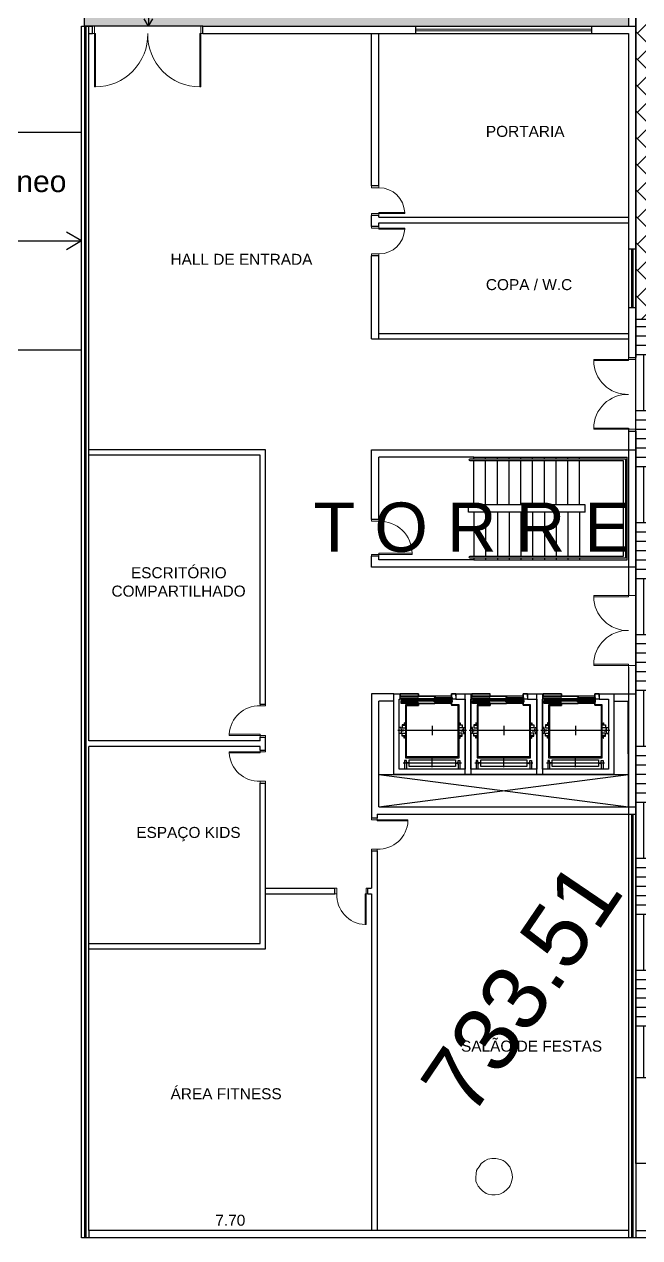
# Model space of a CAD drawing. Header units: metres. Extents: x 325024 to 7190115, y 7391967 to 10157759.
# Drawn here: x 326065.58 to 326082.34, y 7392841.08 to 7392874.13 of the extents above; entities that cross this region are included whole.
import ezdxf
from ezdxf.enums import TextEntityAlignment as Align

# ---------------------------------------------------------------- set-up
doc = ezdxf.new("R2010")
doc.units = ezdxf.units.M
doc.linetypes.add('LTYPE_4', pattern=[112.5, 56.25, -56.25])
doc.linetypes.add('LTYPE_6', pattern=[168.75, 112.5, -28.125, 0, -28.125])
doc.layers.get('0').update_dxf_attribs({"lineweight": 18})
for name, color, linetype, lineweight in [('606_PTO_COTADO', 7, 'Continuous', 18), ('linagrossa', 7, 'Continuous', 25), ('PISO', 254, 'Continuous', 9), ('Portas', 1, 'Continuous', 0), ('VIDRO', 4, 'Continuous', 15)]:
    doc.layers.add(name, color=color, linetype=linetype, lineweight=lineweight)
for name, color, linetype in [('Alvenaria', 6, 'Continuous'), ('AR-FOLHA', 1, 'Continuous'), ('Corrimão', 1, 'Continuous'), ('Cotas', 1, 'Continuous'), ('DECK', 35, 'Continuous'), ('LAYER_0', 6, 'Continuous'), ('Piso externo', 254, 'Continuous'), ('TEXTO', 2, 'Continuous')]:
    doc.layers.add(name, color=color, linetype=linetype)
doc.styles.get("Standard").update_dxf_attribs({"font": 'arial.ttf'})
doc.styles.add('Style-Arial', font='arial.ttf', dxfattribs={"height": 1.75})
doc.dimstyles.new('Cotas Internas', dxfattribs={"dimtxt": 0.3, "dimasz": 0.05, "dimexe": 0.1, "dimexo": 0.0625, "dimgap": 0.09, "dimtad": 0, "dimzin": 0, "dimdsep": 46, "dimtxsty": 'Standard', "dimblk": 'ARCHTICK', "dimcen": 0.09, "dimse1": 1, "dimse2": 1, "dimsd1": 1, "dimsd2": 1, "dimclrd": 256, "dimclre": 256, "dimclrt": 256, "dimadec": 0, "dimazin": 0, "dimtfac": 1, "dimtofl": 0, "dimtmove": 0, "dimatfit": 3, "dimldrblk": 'DOT', "dimfxl": 1, "dimtolj": 1, "dimtzin": 0, "dimlwe": -1, "dimarcsym": 0})

# ---------------------------------------------------------------- blocks, each defined once
blk = doc.blocks.new('SP09')
at = {"color": 0, "linetype": 'Continuous'}
blk.add_lwpolyline([(-0.028, -0.515), (-0.138, -0.495), (-0.238, -0.465), (-0.308, -0.425), (-0.348, -0.395), (-0.418, -0.315), (-0.468, -0.245), (-0.508, -0.155), (-0.518, -0.095), (-0.518, 0.025), (-0.508, 0.105), (-0.478, 0.195), (-0.438, 0.265), (-0.398, 0.325), (-0.318, 0.385), (-0.228, 0.435), (-0.148, 0.475), (-0.098, 0.475), (-0.028, 0.475), (0.082, 0.475), (0.192, 0.435), (0.272, 0.395), (0.352, 0.315), (0.412, 0.225), (0.462, 0.105), (0.482, 0.025), (0.482, -0.035), (0.472, -0.085), (0.442, -0.215), (0.382, -0.305), (0.312, -0.385), (0.232, -0.445), (0.102, -0.495), (0.022, -0.515)], close=True, dxfattribs=at)
blk = doc.blocks.new('Elevador')
at = {"layer": 'LAYER_0', "color": 7}
for p, q in [((0, -2.2), (0, 0)), ((0, 0), (2.1, 0)), ((2.1, 0), (2.1, -2.2)), ((0.15, -2.05), (0.15, -0.15)), ((0.15, -0.15), (1.95, -0.15)), ((1.95, -0.15), (1.95, -2.05)), ((0.405, -2.2), (0, -2.2)), ((0.405, -2.05), (0.15, -2.05)), ((0.405, -2.2), (0.405, -2.05)), ((1.925, -2.05), (1.925, -2.2)), ((1.95, -2.05), (1.925, -2.05)), ((2.1, -2.2), (1.925, -2.2))]:
    blk.add_line(p, q, dxfattribs=at)
at = {"layer": 'LAYER_0', "color": 15, "linetype": 'LTYPE_6'}
for p, q in [((0.257, -0.31), (1.839, -0.31)), ((1.05, -0.199), (1.05, -0.429)), ((0.115, -1.2), (1.99, -1.2)), ((1.05, -1.328), (1.05, -1.076))]:
    blk.add_line(p, q, dxfattribs=at)
at = {"layer": 'LAYER_0', "color": 11}
for p, q in [((0.296, -0.383), (0.296, -0.15)), ((0.346, -0.278), (0.346, -0.15)), ((0.42, -0.4), (0.42, -0.22)), ((0.42, -0.22), (1.68, -0.22)), ((1.68, -0.22), (1.68, -0.4)), ((1.754, -0.278), (1.754, -0.15)), ((1.804, -0.383), (1.804, -0.15)), ((0.346, -0.383), (0.296, -0.383)), ((1.78, -0.45), (0.32, -0.45)), ((0.32, -0.45), (0.32, -1.9)), ((0.346, -0.343), (0.346, -0.383)), ((0.35, -1.88), (0.35, -0.48)), ((0.35, -0.48), (1.75, -0.48)), ((1.68, -0.4), (0.42, -0.4)), ((1.75, -0.48), (1.75, -1.88)), ((1.754, -0.343), (1.754, -0.383)), ((1.754, -0.383), (1.804, -0.383)), ((1.78, -1.9), (1.78, -0.45)), ((0.295, -0.99), (0.289, -0.99)), ((0.289, -0.99), (0.289, -1.044)), ((0.295, -0.99), (0.295, -1.05)), ((1.805, -0.99), (1.805, -1.05)), ((1.805, -0.99), (1.811, -0.99)), ((1.811, -0.99), (1.811, -1.044)), ((0.2, -1.115), (0.15, -1.115)), ((0.2, -1.285), (0.15, -1.285)), ((0.2, -1.155), (0.2, -1.115)), ((0.2, -1.155), (0.2, -1.2)), ((0.2, -1.155), (0.204, -1.155)), ((0.2, -1.2), (0.2, -1.245)), ((0.2, -1.245), (0.2, -1.285)), ((0.2, -1.245), (0.204, -1.245)), ((0.208, -1.158), (0.204, -1.155)), ((0.208, -1.242), (0.204, -1.245)), ((0.21, -1.192), (0.208, -1.158)), ((0.21, -1.208), (0.208, -1.242)), ((0.213, -1.196), (0.21, -1.192)), ((0.21, -1.208), (0.213, -1.205)), ((0.229, -1.196), (0.213, -1.196)), ((0.229, -1.205), (0.213, -1.205)), ((0.229, -1.196), (0.233, -1.192)), ((0.229, -1.205), (0.233, -1.208)), ((0.275, -1.192), (0.233, -1.192)), ((0.275, -1.208), (0.233, -1.208)), ((0.289, -1.044), (0.235, -1.044)), ((0.235, -1.044), (0.235, -1.125)), ((0.295, -1.05), (0.235, -1.05)), ((0.235, -1.125), (0.295, -1.125)), ((0.235, -1.356), (0.235, -1.275)), ((0.235, -1.275), (0.295, -1.275)), ((0.275, -1.2), (0.275, -1.192)), ((0.275, -1.2), (0.275, -1.208)), ((0.295, -1.05), (0.32, -1.05)), ((0.295, -1.125), (0.32, -1.125)), ((0.295, -1.275), (0.32, -1.275)), ((1.805, -1.05), (1.78, -1.05)), ((1.805, -1.125), (1.78, -1.125)), ((1.805, -1.275), (1.78, -1.275)), ((1.805, -1.05), (1.865, -1.05)), ((1.865, -1.125), (1.805, -1.125)), ((1.865, -1.275), (1.805, -1.275)), ((1.811, -1.044), (1.865, -1.044)), ((1.825, -1.2), (1.825, -1.192)), ((1.825, -1.192), (1.867, -1.192)), ((1.825, -1.2), (1.825, -1.208)), ((1.825, -1.208), (1.867, -1.208)), ((1.865, -1.044), (1.865, -1.125)), ((1.865, -1.356), (1.865, -1.275)), ((1.87, -1.196), (1.867, -1.192)), ((1.87, -1.205), (1.867, -1.208)), ((1.87, -1.196), (1.886, -1.196)), ((1.87, -1.205), (1.886, -1.205)), ((1.89, -1.192), (1.886, -1.196)), ((1.886, -1.205), (1.89, -1.208)), ((1.89, -1.192), (1.892, -1.158)), ((1.89, -1.208), (1.892, -1.242)), ((1.892, -1.158), (1.895, -1.155)), ((1.892, -1.242), (1.895, -1.245)), ((1.9, -1.155), (1.895, -1.155)), ((1.9, -1.245), (1.895, -1.245)), ((1.9, -1.155), (1.9, -1.115)), ((1.9, -1.115), (1.95, -1.115)), ((1.9, -1.2), (1.9, -1.155)), ((1.9, -1.245), (1.9, -1.2)), ((1.9, -1.245), (1.9, -1.285)), ((1.9, -1.285), (1.95, -1.285)), ((0.295, -1.35), (0.235, -1.35)), ((0.289, -1.356), (0.235, -1.356)), ((0.289, -1.41), (0.289, -1.356)), ((0.295, -1.41), (0.289, -1.41)), ((0.295, -1.35), (0.32, -1.35)), ((0.295, -1.41), (0.295, -1.35)), ((1.805, -1.35), (1.78, -1.35)), ((1.805, -1.41), (1.805, -1.35)), ((1.805, -1.35), (1.865, -1.35)), ((1.805, -1.41), (1.811, -1.41)), ((1.811, -1.41), (1.811, -1.356)), ((1.811, -1.356), (1.865, -1.356)), ((0.32, -1.9), (0.523, -1.9)), ((0.35, -1.88), (0.525, -1.88)), ((0.508, -2.018), (0.508, -1.973)), ((0.508, -1.973), (0.523, -1.973)), ((0.525, -1.975), (0.51, -1.975)), ((0.51, -1.975), (0.51, -2.02)), ((0.513, -2.02), (0.513, -1.98)), ((0.513, -1.98), (0.995, -1.98)), ((0.993, -1.982), (0.515, -1.982)), ((0.515, -1.982), (0.515, -2.018)), ((0.523, -1.9), (0.523, -1.93)), ((0.523, -1.973), (0.523, -1.93)), ((0.525, -1.93), (0.525, -1.88)), ((0.525, -1.93), (1.9, -1.93)), ((0.525, -1.975), (0.525, -1.93)), ((0.975, -1.935), (0.975, -1.975)), ((0.975, -1.935), (1.445, -1.935)), ((0.975, -1.975), (0.99, -1.975)), ((0.977, -1.973), (0.977, -1.937)), ((1.443, -1.937), (0.977, -1.937)), ((0.99, -1.973), (0.977, -1.973)), ((0.99, -1.975), (0.99, -1.973)), ((0.993, -2.018), (0.993, -1.982)), ((0.995, -1.98), (0.995, -2.02)), ((1.425, -1.93), (1.425, -1.88)), ((1.75, -1.88), (1.425, -1.88)), ((1.427, -1.928), (1.427, -1.9)), ((1.427, -1.9), (1.78, -1.9)), ((1.44, -1.928), (1.427, -1.928)), ((1.43, -1.975), (1.43, -1.973)), ((1.43, -1.973), (1.443, -1.973)), ((1.445, -1.975), (1.43, -1.975)), ((1.44, -1.93), (1.44, -1.928)), ((1.443, -1.973), (1.443, -1.937)), ((1.445, -1.935), (1.445, -1.975)), ((1.9, -1.93), (1.9, -2.02)), ((0.405, -2.14), (0.405, -2.05)), ((0.405, -2.05), (0.495, -2.05)), ((0.405, -2.2), (0.405, -2.14)), ((0.405, -2.14), (0.42, -2.14)), ((0.525, -2.2), (0.405, -2.2)), ((0.42, -2.142), (0.407, -2.142)), ((0.407, -2.142), (0.407, -2.198)), ((0.407, -2.198), (0.523, -2.198)), ((0.42, -2.14), (0.42, -2.142)), ((0.495, -2.02), (0.495, -2.018)), ((0.495, -2.018), (0.508, -2.018)), ((0.495, -2.02), (1.9, -2.02)), ((0.495, -2.05), (0.495, -2.052)), ((0.495, -2.05), (1.925, -2.05)), ((0.495, -2.052), (0.508, -2.052)), ((0.508, -2.052), (0.508, -2.097)), ((0.508, -2.097), (0.523, -2.097)), ((0.51, -2.095), (0.51, -2.05)), ((0.525, -2.095), (0.51, -2.095)), ((0.513, -2.05), (0.513, -2.09)), ((0.513, -2.09), (0.995, -2.09)), ((0.515, -2.018), (0.528, -2.018)), ((0.515, -2.088), (0.515, -2.052)), ((0.515, -2.052), (0.528, -2.052)), ((0.993, -2.088), (0.515, -2.088)), ((0.523, -2.097), (0.523, -2.198)), ((0.525, -2.2), (0.525, -2.095)), ((1.925, -2.14), (0.525, -2.14)), ((0.528, -2.018), (0.528, -2.02)), ((0.528, -2.052), (0.528, -2.05)), ((0.975, -2.135), (0.975, -2.095)), ((0.975, -2.095), (0.99, -2.095)), ((0.975, -2.135), (1.445, -2.135)), ((0.99, -2.097), (0.977, -2.097)), ((0.977, -2.097), (0.977, -2.133)), ((1.443, -2.133), (0.977, -2.133)), ((0.98, -2.02), (0.98, -2.018)), ((0.98, -2.018), (0.993, -2.018)), ((0.98, -2.05), (0.98, -2.052)), ((0.98, -2.052), (0.993, -2.052)), ((0.99, -2.095), (0.99, -2.097)), ((0.993, -2.052), (0.993, -2.088)), ((0.995, -2.09), (0.995, -2.05)), ((1.425, -2.14), (1.425, -2.2)), ((1.425, -2.2), (1.925, -2.2)), ((1.427, -2.142), (1.44, -2.142)), ((1.427, -2.198), (1.427, -2.142)), ((1.923, -2.198), (1.427, -2.198)), ((1.445, -2.095), (1.43, -2.095)), ((1.43, -2.095), (1.43, -2.097)), ((1.43, -2.097), (1.443, -2.097)), ((1.44, -2.142), (1.44, -2.14)), ((1.443, -2.097), (1.443, -2.133)), ((1.445, -2.135), (1.445, -2.095)), ((1.91, -2.14), (1.91, -2.142)), ((1.91, -2.142), (1.923, -2.142)), ((1.923, -2.142), (1.923, -2.198)), ((1.925, -2.05), (1.925, -2.14)), ((1.925, -2.2), (1.925, -2.14))]:
    blk.add_line(p, q, dxfattribs=at)
at = {"layer": 'LAYER_0', "color": 1}
for p, q in [((0.346, -0.278), (0.346, -0.343)), ((0.35, -0.282), (0.346, -0.278)), ((0.35, -0.282), (0.35, -0.308)), ((0.363, -0.308), (0.35, -0.308)), ((0.363, -0.312), (0.35, -0.312)), ((0.35, -0.312), (0.35, -0.339)), ((0.363, -0.308), (0.365, -0.306)), ((0.365, -0.314), (0.363, -0.312)), ((0.4, -0.306), (0.365, -0.306)), ((0.4, -0.314), (0.365, -0.314)), ((0.4, -0.306), (0.4, -0.314)), ((1.7, -0.314), (1.7, -0.306)), ((1.7, -0.306), (1.735, -0.306)), ((1.7, -0.314), (1.735, -0.314)), ((1.735, -0.306), (1.737, -0.308)), ((1.737, -0.312), (1.735, -0.314)), ((1.737, -0.308), (1.75, -0.308)), ((1.737, -0.312), (1.75, -0.312)), ((1.75, -0.282), (1.754, -0.278)), ((1.75, -0.308), (1.75, -0.282)), ((1.75, -0.339), (1.75, -0.312)), ((1.754, -0.343), (1.754, -0.278)), ((0.35, -0.339), (0.346, -0.343)), ((1.75, -0.339), (1.754, -0.343)), ((1.9, -1.95), (1.445, -1.95)), ((1.445, -1.96), (1.9, -1.96)), ((0.995, -1.995), (1.9, -1.995)), ((1.9, -2.005), (0.995, -2.005)), ((0.995, -2.065), (1.925, -2.065)), ((1.925, -2.075), (0.995, -2.075)), ((1.445, -2.11), (1.925, -2.11)), ((1.925, -2.12), (1.445, -2.12))]:
    blk.add_line(p, q, dxfattribs=at)
at = {"layer": 'LAYER_0'}
for p, q in [((1.509, -0.48), (1.509, -0.48)), ((0.35, -1.605), (0.35, -1.605))]:
    blk.add_line(p, q, dxfattribs=at)
at = {"layer": 'LAYER_0', "color": 1, "linetype": 'LTYPE_4'}
for p, q in [((0.235, -1.059), (0.295, -1.059)), ((0.295, -1.059), (0.32, -1.059)), ((1.805, -1.059), (1.78, -1.059)), ((1.865, -1.059), (1.805, -1.059)), ((0.235, -1.342), (0.295, -1.342)), ((0.295, -1.342), (0.32, -1.342)), ((1.805, -1.342), (1.78, -1.342)), ((1.865, -1.342), (1.805, -1.342))]:
    blk.add_line(p, q, dxfattribs=at)
blk = doc.blocks.new('Escada Emergência')
at = {"layer": 'Alvenaria'}
for p, q in [((-4.18, -0.05), (-4.18, 0)), ((-4.18, 0), (0, 0)), ((-3.86, -0.05), (-3.86, 0)), ((-3.54, -0.05), (-3.54, 0)), ((-3.22, -0.05), (-3.22, 0)), ((-2.9, -0.05), (-2.9, 0)), ((-2.58, -0.05), (-2.58, 0)), ((-2.26, -0.05), (-2.26, 0)), ((-1.94, -0.05), (-1.94, 0)), ((-1.62, -0.05), (-1.62, 0)), ((-1.3, -0.05), (-1.3, 0)), ((0, -2.8), (0, 0)), ((-4.18, -1.3), (-4.18, -0.1)), ((-3.86, -1.3), (-3.86, -0.1)), ((-3.54, -1.3), (-3.54, -0.1)), ((-3.22, -1.3), (-3.22, -0.1)), ((-2.9, -1.3), (-2.9, -0.1)), ((-2.58, -1.3), (-2.58, -0.1)), ((-2.26, -1.3), (-2.26, -0.1)), ((-1.94, -1.3), (-1.94, -0.1)), ((-1.62, -1.3), (-1.62, -0.1)), ((-1.3, -1.3), (-1.3, -0.1)), ((-1.15, -1.3), (-4.33, -1.3)), ((-4.33, -1.5), (-4.33, -1.3)), ((-1.15, -1.5), (-1.15, -1.3)), ((-1.15, -1.5), (-4.33, -1.5)), ((-4.18, -1.5), (-4.18, -2.7)), ((-3.86, -1.5), (-3.86, -2.7)), ((-3.54, -1.5), (-3.54, -2.7)), ((-3.22, -1.5), (-3.22, -2.7)), ((-2.9, -1.5), (-2.9, -2.7)), ((-2.58, -1.5), (-2.58, -2.7)), ((-2.26, -1.5), (-2.26, -2.7)), ((-1.94, -1.5), (-1.94, -2.7)), ((-1.62, -1.5), (-1.62, -2.7)), ((-1.3, -1.5), (-1.3, -2.7)), ((-4.18, -2.75), (-4.18, -2.8)), ((-4.18, -2.8), (0, -2.8)), ((-3.86, -2.75), (-3.86, -2.8)), ((-3.54, -2.75), (-3.54, -2.8)), ((-3.22, -2.75), (-3.22, -2.8)), ((-2.9, -2.75), (-2.9, -2.8)), ((-2.58, -2.75), (-2.58, -2.8)), ((-2.26, -2.75), (-2.26, -2.8)), ((-1.94, -2.75), (-1.94, -2.8)), ((-1.62, -2.75), (-1.62, -2.8)), ((-1.3, -2.75), (-1.3, -2.8))]:
    blk.add_line(p, q, dxfattribs=at)
at = {"layer": 'Corrimão'}
blk.add_lwpolyline([(-4.28, -0.05), (-0.05, -0.05), (-0.05, -2.75), (-4.28, -2.75, -1), (-4.28, -2.7), (-0.1, -2.7), (-0.1, -0.1), (-4.28, -0.1, -1)], format="xyb", close=True, dxfattribs=at)
blk = doc.blocks.new('Porta 1.00')
at = {"layer": 'Portas'}
for points in [[(0, 0), (0.05, 0), (0.05, -0.2), (0, -0.2)], [(1, 0), (0.95, 0), (0.95, -0.2), (1, -0.2)]]:
    blk.add_lwpolyline(points, dxfattribs=at)
blk.add_lwpolyline([(0.05, -0.2), (0.05, -1.1), (0.08, -1.1), (0.08, -0.2)], close=True, dxfattribs=at)
blk.add_arc((0.08, -0.23), 0.87, 270, 1.942, dxfattribs=at)
blk = doc.blocks.new('Porta 90 - 15')
at = {"layer": 'Portas'}
for points in [[(0, -0.15), (0.05, -0.15), (0.05, 0), (0, 0)], [(0.9, -0.15), (0.85, -0.15), (0.85, 0), (0.9, 0)]]:
    blk.add_lwpolyline(points, dxfattribs=at)
blk.add_lwpolyline([(0.85, -0.15), (0.85, -0.99), (0.82, -0.99), (0.82, -0.15)], close=True, dxfattribs=at)
blk.add_arc((0.855, -0.184), 0.806, 177.5759, 267.4877, dxfattribs=at)
blk = doc.blocks.new('Porta 80 - 20')
at = {"layer": 'Portas'}
for points in [[(0, 0.8), (0, 0.75), (0.2, 0.75), (0.2, 0.8)], [(0, 0), (0, 0.05), (0.2, 0.05), (0.2, 0)]]:
    blk.add_lwpolyline(points, dxfattribs=at)
blk.add_lwpolyline([(0.2, 0.05), (0.9, 0.05), (0.9, 0.08), (0.2, 0.08)], close=True, dxfattribs=at)
blk.add_arc((0.2, 0.049), 0.701, 2.5089, 90, dxfattribs=at)
blk = doc.blocks.new('*D61')
at = {"layer": 'Defpoints', "color": 0, "transparency": 16777216}
for p in [(326075.041, 7392841.553), (326067.341, 7392841.278), (326075.041, 7392841.278)]:
    blk.add_point(p, dxfattribs=at)
at = {"layer": 'Cotas', "transparency": 16777216, "insert": (326071.191, 7392841.553), "char_height": 0.3, "attachment_point": 5}
blk.add_mtext('\\A1;7.70', dxfattribs=at)
blk = doc.blocks.new('_ArchTick')
at = {"layer": 'AR-FOLHA', "color": 0, "const_width": 0.15}
blk.add_lwpolyline([(-0.5, -0.5), (0.5, 0.5)], dxfattribs=at)
blk = doc.blocks.new('_Dot')
at = {"color": 0, "linetype": 'ByBlock', "lineweight": -2}
blk.add_line((-0.5, 0), (-1, 0), dxfattribs=at)
at = {"color": 0, "linetype": 'ByBlock', "const_width": 0.5}
blk.add_lwpolyline([(-0.25, 0, 1), (0.25, 0, 1)], format="xyb", close=True, dxfattribs=at)

msp = doc.modelspace()

# ---------------------------------------------------------------- hatches: boundary and pattern name
at = {"layer": 'DECK'}
h = msp.add_hatch(dxfattribs=at)
h.set_pattern_fill('AR-PARQ1', color=256, scale=0.005)
h.set_pattern_definition([(90, (324474.886, 7391607.833), (-1.524, 1.524), [1.524, -1.524]), (90, (324475.14, 7391607.833), (-1.524, 1.524), [1.524, -1.524]), (90, (324475.394, 7391607.833), (-1.524, 1.524), [1.524, -1.524]), (90, (324475.648, 7391607.833), (-1.524, 1.524), [1.524, -1.524]), (90, (324475.902, 7391607.833), (-1.524, 1.524), [1.524, -1.524]), (90, (324476.156, 7391607.833), (-1.524, 1.524), [1.524, -1.524]), (90, (324476.41, 7391607.833), (-1.524, 1.524), [1.524, -1.524]), (0, (324474.886, 7391609.357), (1.524, -1.524), [1.524, -1.524]), (0, (324474.886, 7391609.611), (1.524, -1.524), [1.524, -1.524]), (0, (324474.886, 7391609.865), (1.524, -1.524), [1.524, -1.524]), (0, (324474.886, 7391610.119), (1.524, -1.524), [1.524, -1.524]), (0, (324474.886, 7391610.373), (1.524, -1.524), [1.524, -1.524]), (0, (324474.886, 7391610.627), (1.524, -1.524), [1.524, -1.524]), (0, (324474.886, 7391610.881), (1.524, -1.524), [1.524, -1.524])])
edge = h.paths.add_edge_path()
edge.add_spline(control_points=[(326087.385, 7392851.195), (326087.454, 7392851.577), (326087.594, 7392852.359), (326087.28, 7392853.436), (326086.83, 7392854.343), (326086.294, 7392855.072), (326086.267, 7392855.882), (326086.053, 7392856.696), (326086.586, 7392857.434), (326086.876, 7392858.435), (326087.577, 7392859.216), (326087.512, 7392860.24), (326087.282, 7392861.261), (326086.249, 7392861.573), (326085.473, 7392862.252), (326085.261, 7392863.075), (326085.1, 7392863.852), (326085.186, 7392864.535), (326085.281, 7392865.151), (326085.598, 7392865.511), (326085.794, 7392865.806), (326085.962, 7392865.986), (326086.064, 7392866.09)], knot_values=[0, 0, 0, 0, 1.121175, 2.295053, 3.179697, 4.106523, 4.837164, 5.515538, 6.453627, 7.287822, 8.599362, 9.250861, 10.237034, 11.387136, 12.112174, 13.179824, 13.768932, 14.421696, 15.190958, 15.509822, 15.8032, 16.227996, 16.227996, 16.227996, 16.227996], degree=3, periodic=0)
edge.add_line((326086.064, 7392866.09), (326082.241, 7392866.09))
edge.add_line((326082.241, 7392866.09), (326082.241, 7392845.445))
edge.add_line((326082.241, 7392845.445), (326092.929, 7392845.445))
edge.add_arc((326095.619, 7392850.953), 6.129, 178.1108, 243.9723, ccw=False)
edge.add_spline(control_points=[(326089.493, 7392851.155), (326089.493, 7392851.168), (326089.493, 7392851.182), (326089.493, 7392851.195)], knot_values=[19.07563, 19.07563, 19.07563, 19.07563, 19.114774, 19.114774, 19.114774, 19.114774], degree=3, periodic=0)
edge.add_line((326089.493, 7392851.195), (326087.385, 7392851.195))
at = {"layer": 'PISO'}
h = msp.add_hatch(color=256, dxfattribs=at)
h.dxf.hatch_style = 1
h.paths.add_polyline_path([(326067.216, 7392880.813), (326070.441, 7392880.813), (326070.441, 7392874.078), (326067.216, 7392874.078)])
h = msp.add_hatch(color=256, dxfattribs=at)
h.dxf.hatch_style = 1
h.paths.add_polyline_path([(326082.041, 7392876.078), (326070.441, 7392876.078), (326070.441, 7392874.078), (326082.041, 7392874.078)])
at = {"layer": 'Piso externo'}
h = msp.add_hatch(dxfattribs=at)
h.set_pattern_fill('AR-HBONE', color=256, scale=0.005)
h.set_pattern_definition([(45, (323741.6665, 7391711.4878), (7e-17, 0.71842049), [1.524, -0.508]), (135, (323742.0257, 7391711.847), (7e-17, 0.71842049), [1.524, -0.508])])
edge = h.paths.add_edge_path()
edge.add_line((326091.899, 7392876.078), (326082.241, 7392876.078))
edge.add_line((326082.241, 7392876.078), (326082.241, 7392869.007))
edge.add_line((326082.241, 7392869.007), (326082.241, 7392866.09))
edge.add_line((326082.241, 7392866.09), (326086.064, 7392866.09))
edge.add_line((326086.064, 7392866.09), (326085.801, 7392869.007))
edge.add_arc((326092.95, 7392869.007), 7.149, 98.456, 180, ccw=False)

# ---------------------------------------------------------------- linework, layer by layer
for p, q in [((326076.241, 7392874.003), (326081.041, 7392874.003)), ((326076.241, 7392873.953), (326081.041, 7392873.953))]:
    msp.add_line(p, q)
at = {"layer": 'Alvenaria'}
for p, q in [((326082.041, 7392876.078), (326082.041, 7392874.078)), ((326082.241, 7392876.078), (326082.241, 7392874.078)), ((326067.341, 7392873.878), (326067.341, 7392874.078)), ((326067.441, 7392873.878), (326067.441, 7392874.078)), ((326070.441, 7392873.878), (326070.441, 7392874.078)), ((326075.041, 7392869.728), (326075.041, 7392873.878)), ((326075.241, 7392869.728), (326075.241, 7392873.878)), ((326076.241, 7392873.878), (326076.241, 7392874.078)), ((326081.041, 7392873.878), (326081.041, 7392874.078)), ((326060.319, 7392871.209), (326067.141, 7392871.19)), ((326075.241, 7392869.728), (326075.041, 7392869.728)), ((326075.041, 7392868.628), (326075.041, 7392868.928)), ((326075.241, 7392868.928), (326075.041, 7392868.928)), ((326075.241, 7392868.878), (326075.241, 7392868.928)), ((326075.241, 7392868.878), (326082.041, 7392868.878)), ((326082.241, 7392858.569), (326082.241, 7392869.007)), ((326075.241, 7392868.628), (326075.041, 7392868.628)), ((326075.241, 7392868.628), (326075.241, 7392868.728)), ((326075.241, 7392868.728), (326082.041, 7392868.728)), ((326082.041, 7392868.019), (326082.241, 7392868.019)), ((326075.041, 7392865.56), (326075.041, 7392867.828)), ((326075.241, 7392867.828), (326075.041, 7392867.828)), ((326075.241, 7392865.56), (326075.241, 7392867.828)), ((326082.041, 7392866.419), (326082.241, 7392866.419)), ((326086.064, 7392866.09), (326082.241, 7392866.09)), ((326075.041, 7392865.56), (326082.041, 7392865.56)), ((326075.241, 7392865.71), (326082.041, 7392865.71)), ((326060.311, 7392865.266), (326067.141, 7392865.266)), ((326082.041, 7392865.051), (326082.241, 7392865.051)), ((326082.041, 7392863.051), (326082.241, 7392863.051)), ((326075.041, 7392862.543), (326082.241, 7392862.543)), ((326075.241, 7392860.643), (326075.241, 7392862.343)), ((326077.826, 7392862.343), (326075.241, 7392862.343)), ((326075.241, 7392860.643), (326075.041, 7392860.643)), ((326075.041, 7392859.343), (326075.041, 7392859.643)), ((326075.241, 7392859.643), (326075.041, 7392859.643)), ((326075.241, 7392859.543), (326075.241, 7392859.643)), ((326082.241, 7392859.343), (326075.041, 7392859.343)), ((326077.826, 7392859.543), (326075.241, 7392859.543)), ((326082.241, 7392845.445), (326082.241, 7392857.513)), ((326075.642, 7392855.896), (326075.041, 7392855.896)), ((326075.041, 7392855.896), (326075.041, 7392852.613)), ((326075.642, 7392855.696), (326075.241, 7392855.696)), ((326075.241, 7392853.698), (326075.241, 7392855.696)), ((326081.642, 7392855.896), (326082.241, 7392855.896)), ((326081.642, 7392855.696), (326082.026, 7392855.696)), ((326082.041, 7392852.813), (326082.026, 7392855.696)), ((326072.003, 7392855.613), (326072.153, 7392855.613)), ((326072.003, 7392854.713), (326072.153, 7392854.713)), ((326072.003, 7392854.363), (326072.153, 7392854.363)), ((326075.241, 7392853.698), (326082.037, 7392853.698)), ((326075.241, 7392853.698), (326082.041, 7392852.813)), ((326075.241, 7392852.813), (326082.037, 7392853.698)), ((326075.241, 7392852.813), (326075.241, 7392853.698)), ((326072.003, 7392853.463), (326072.153, 7392853.463)), ((326075.241, 7392852.813), (326082.241, 7392852.813)), ((326075.041, 7392852.613), (326075.041, 7392852.513)), ((326075.041, 7392852.513), (326075.191, 7392852.513)), ((326075.191, 7392852.613), (326082.241, 7392852.613)), ((326075.191, 7392852.613), (326075.191, 7392852.513)), ((326075.041, 7392851.613), (326075.041, 7392850.598)), ((326075.041, 7392851.613), (326075.191, 7392851.613)), ((326075.191, 7392851.613), (326075.191, 7392841.278)), ((326072.153, 7392850.598), (326074.041, 7392850.598)), ((326072.153, 7392850.448), (326074.041, 7392850.448)), ((326074.041, 7392850.448), (326074.041, 7392850.598)), ((326074.941, 7392850.598), (326075.041, 7392850.598)), ((326074.941, 7392850.448), (326074.941, 7392850.598)), ((326074.941, 7392850.448), (326075.041, 7392850.448)), ((326075.041, 7392850.448), (326075.041, 7392841.278)), ((326082.241, 7392843.104), (326082.241, 7392841.278)), ((326067.341, 7392841.278), (326067.341, 7392841.078)), ((326082.041, 7392841.278), (326082.041, 7392841.078)), ((326082.241, 7392841.278), (326100.642, 7392841.278))]:
    msp.add_line(p, q, dxfattribs=at)
for points in [[(326070.441, 7392874.078), (326067.216, 7392874.078), (326067.216, 7392880.813), (326070.441, 7392880.813), (326070.441, 7392876.078)], [(326100.642, 7392876.078), (326100.642, 7392841.078), (326082.241, 7392841.078)], [(326082.241, 7392869.007), (326082.241, 7392876.078), (326091.899, 7392876.078)], [(326082.241, 7392863.051), (326082.241, 7392841.078), (326067.141, 7392841.078), (326067.141, 7392874.078), (326067.441, 7392874.078)], [(326067.341, 7392862.543), (326067.341, 7392873.878), (326067.441, 7392873.878)], [(326070.441, 7392874.078), (326082.241, 7392874.078), (326082.241, 7392865.051)], [(326070.441, 7392873.878), (326082.041, 7392873.878), (326082.041, 7392865.051)], [(326082.041, 7392863.131), (326082.041, 7392858.594)], [(326067.341, 7392854.613), (326067.341, 7392862.543)], [(326072.153, 7392855.613), (326072.153, 7392862.543), (326067.341, 7392862.543)], [(326072.003, 7392855.613), (326072.003, 7392862.393), (326067.341, 7392862.393)], [(326075.041, 7392860.643), (326075.041, 7392862.543)], [(326082.241, 7392852.813), (326082.241, 7392862.343)], [(326082.041, 7392856.619), (326082.041, 7392841.278), (326067.341, 7392841.278), (326067.341, 7392854.463)], [(326072.003, 7392854.613), (326072.003, 7392854.713)], [(326072.153, 7392854.613), (326072.153, 7392854.713)], [(326072.003, 7392854.613), (326067.341, 7392854.613)], [(326072.003, 7392854.363), (326072.003, 7392854.463), (326067.341, 7392854.463)], [(326072.153, 7392854.363), (326072.153, 7392854.613)], [(326067.341, 7392848.945), (326072.153, 7392848.945), (326072.153, 7392853.463)], [(326067.341, 7392849.095), (326072.003, 7392849.095), (326072.003, 7392853.463)]]:
    msp.add_lwpolyline(points, dxfattribs=at)
msp.add_lwpolyline([(326082.241, 7392845.445), (326098.851, 7392845.445), (326098.851, 7392843.104), (326082.241, 7392843.104)], close=True, dxfattribs=at)
at = {"layer": 'Portas'}
for points in [[(326067.441, 7392873.878), (326067.491, 7392873.878), (326067.491, 7392874.078), (326067.441, 7392874.078)], [(326070.441, 7392873.878), (326070.391, 7392873.878), (326070.391, 7392874.078), (326070.441, 7392874.078)], [(326082.041, 7392865.051), (326082.041, 7392865.001), (326082.241, 7392865.001), (326082.241, 7392865.051)], [(326082.041, 7392863.051), (326082.041, 7392863.101), (326082.241, 7392863.101), (326082.241, 7392863.051)], [(326082.041, 7392858.619), (326082.041, 7392858.569), (326082.241, 7392858.569), (326082.241, 7392858.619)], [(326082.041, 7392856.619), (326082.041, 7392856.669), (326082.241, 7392856.669), (326082.241, 7392856.619)]]:
    msp.add_lwpolyline(points, dxfattribs=at)
for points in [[(326067.491, 7392873.878), (326067.491, 7392872.428), (326067.521, 7392872.428), (326067.521, 7392873.878)], [(326070.391, 7392873.878), (326070.391, 7392872.428), (326070.361, 7392872.428), (326070.361, 7392873.878)], [(326082.041, 7392865.001), (326081.091, 7392865.001), (326081.091, 7392864.971), (326082.041, 7392864.971)], [(326082.041, 7392863.101), (326081.091, 7392863.101), (326081.091, 7392863.131), (326082.041, 7392863.131)], [(326082.041, 7392858.569), (326081.091, 7392858.569), (326081.091, 7392858.539), (326082.041, 7392858.539)], [(326082.041, 7392856.669), (326081.091, 7392856.669), (326081.091, 7392856.699), (326082.041, 7392856.699)]]:
    msp.add_lwpolyline(points, close=True, dxfattribs=at)
for centre, radius, start, end in [((326067.521, 7392873.848), 1.42, 270, 1.1978), ((326070.361, 7392873.848), 1.42, 178.8022, 270), ((326082.012, 7392864.971), 0.92, 180, 271.8382), ((326082.012, 7392863.131), 0.92, 88.1618, 180), ((326082.012, 7392858.539), 0.92, 180, 271.8382), ((326082.012, 7392856.699), 0.92, 88.1618, 180)]:
    msp.add_arc(centre, radius, start, end, dxfattribs=at)
at = {"layer": 'TEXTO'}
for p, q in [((326068.96, 7392880.813), (326068.96, 7392874.078)), ((326068.96, 7392874.078), (326068.84, 7392874.281)), ((326068.96, 7392874.078), (326069.08, 7392874.281)), ((326060.32, 7392868.233), (326067.141, 7392868.233)), ((326067.141, 7392868.233), (326066.733, 7392868.473)), ((326067.141, 7392868.233), (326066.733, 7392867.992))]:
    msp.add_line(p, q, dxfattribs=at)
at = {"layer": 'VIDRO'}
for p, q in [((326067.216, 7392841.078), (326067.216, 7392874.078)), ((326067.241, 7392841.078), (326067.241, 7392874.078)), ((326067.266, 7392841.078), (326067.266, 7392874.078)), ((326082.116, 7392868.019), (326082.116, 7392866.419)), ((326082.141, 7392868.019), (326082.141, 7392866.419)), ((326082.166, 7392868.019), (326082.166, 7392866.419)), ((326082.116, 7392841.078), (326082.116, 7392852.613)), ((326082.141, 7392841.078), (326082.141, 7392852.613)), ((326082.166, 7392841.078), (326082.166, 7392852.613))]:
    msp.add_line(p, q, dxfattribs=at)

# ---------------------------------------------------------------- block references
at = {"rotation": 180}
for p in [(326077.742, 7392853.696), (326079.692, 7392853.696), (326081.642, 7392853.696)]:
    msp.add_blockref('Elevador', p, dxfattribs=at)
at = {"layer": '606_PTO_COTADO', "rotation": 55.83005668387076}
msp.add_blockref('SP09', (326078.376, 7392842.768, 733.51), dxfattribs=at)
at = {"layer": 'Alvenaria'}
msp.add_blockref('Escada Emergência', (326082.006, 7392862.343), dxfattribs=at)
at = {"layer": 'Portas'}
for name, p in [('Porta 80 - 20', (326075.041, 7392868.928)), ('Porta 90 - 15', (326074.041, 7392850.598))]:
    msp.add_blockref(name, p, dxfattribs=at)
at = {"layer": 'Portas', "xscale": -1}
for name, p, rotation in [('Porta 80 - 20', (326075.041, 7392868.628), 180), ('Porta 90 - 15', (326072.153, 7392853.463), 270)]:
    msp.add_blockref(name, p, dxfattribs=dict(at, rotation=rotation))
at = {"layer": 'Portas'}
for name, p, rotation in [('Porta 1.00', (326075.041, 7392859.643), 90), ('Porta 90 - 15', (326072.153, 7392855.613), 270), ('Porta 90 - 15', (326075.041, 7392851.613), 90)]:
    msp.add_blockref(name, p, dxfattribs=dict(at, rotation=rotation))

# ---------------------------------------------------------------- texts
at = {"layer": '606_PTO_COTADO', "style": 'Style-Arial'}
msp.add_text('733.51', height=1.75, rotation=55.8301, dxfattribs=at).set_placement((326079.119, 7392847.89, 733.51), align=Align.MIDDLE_CENTER)
at = {"layer": 'linagrossa'}
for s, height, p in [('estacionamento subterraneo', 0.58444, (326056.379, 7392869.562)), ('T O R R E   R E S I D E N C I A L ', 1.33997, (326073.453, 7392859.765))]:
    msp.add_text(s, height=height, dxfattribs=at).set_placement(p)
at = {"layer": 'TEXTO', "char_height": 0.3, "attachment_point": 1}
for s, width, insert in [('PORTARIA', 4.81423, (326078.153, 7392871.365)), ('HALL DE ENTRADA', 4.19544, (326069.562, 7392867.88)), ('COPA / W.C', 4.81423, (326078.153, 7392867.191)), ('\\pi-0.05467;ESCRITÓRIO \\P\\pi-0.58479;COMPARTILHADO', 2.44659, (326068.539, 7392859.342)), ('ESPAÇO KIDS', 4.81423, (326068.63, 7392852.268)), ('SALÃO DE FESTAS ', 4.81423, (326077.476, 7392846.447)), ('ÁREA FITNESS', 4.81423, (326069.564, 7392845.149))]:
    msp.add_mtext_dynamic_manual_height_columns(s, width=width, gutter_width=12.5, heights=[0], dxfattribs=dict(at, insert=insert))

# ---------------------------------------------------------------- dimensions: what is measured, and where the dimension line sits
at = {"layer": 'Cotas'}
dim = msp.add_linear_dim(base=(326075.041, 7392841.553), p1=(326067.341, 7392841.278), p2=(326075.041, 7392841.278), dimstyle='Cotas Internas', dxfattribs=at)
dim.commit()
dim.dimension.update_dxf_attribs({"geometry": '*D61', "text_midpoint": (326071.191, 7392841.553)})

doc.saveas('drawing.dxf')
